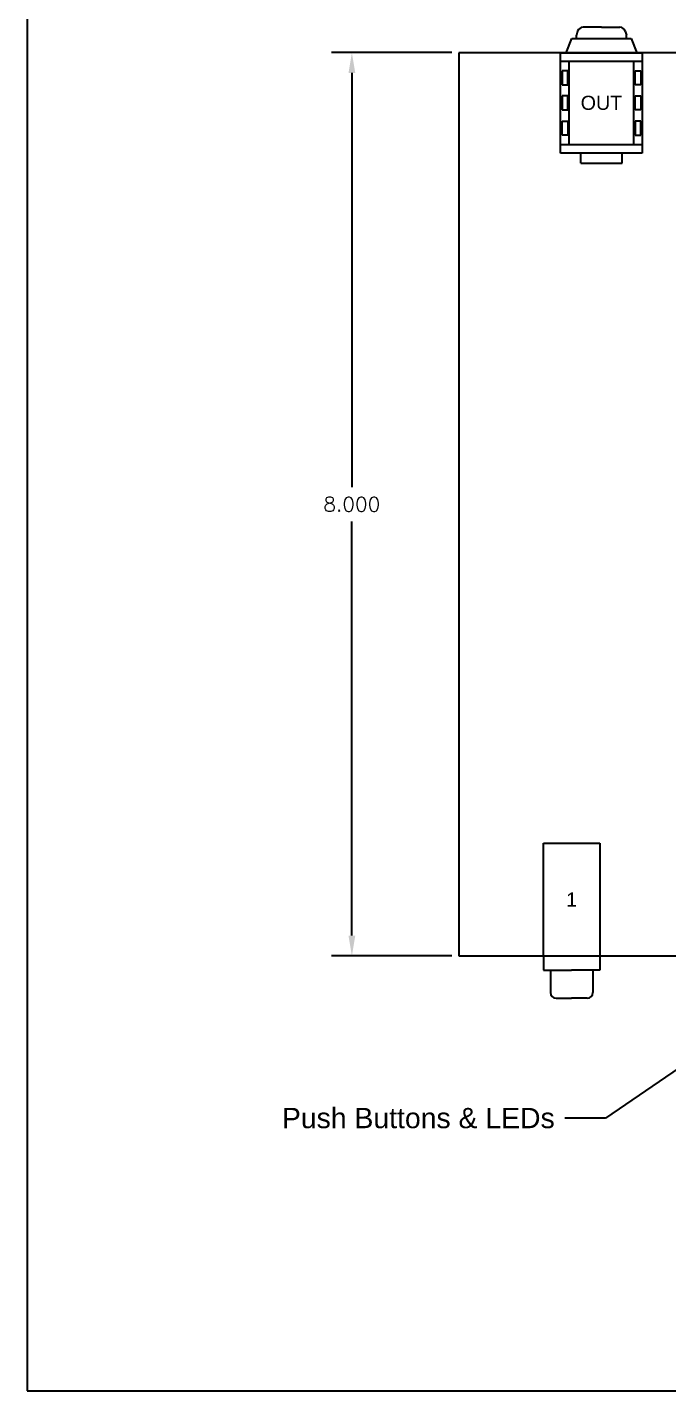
# Model space of a CAD drawing. Header units: centimetres. Extents: x 3.3 to 32.6, y -5.1 to 16.9.
# Drawn here: x 3.33 to 9, y -5.07 to 7.01 of the extents above; entities that cross this region are included whole.
import ezdxf
from ezdxf import colors
from ezdxf.entities.mleader import LeaderData, LeaderLine
from ezdxf.enums import TextEntityAlignment as Align
from ezdxf.math import Vec2, Vec3

# ---------------------------------------------------------------- set-up
doc = ezdxf.new("R2010")
doc.units = ezdxf.units.CM
doc.header["$MEASUREMENT"] = 0
for name, color, linetype in [('Board', 9, 'Continuous'), ('Components', 3, 'Continuous'), ('Texte', 6, 'Continuous')]:
    doc.layers.add(name, color=color, linetype=linetype)
doc.styles.add('ROMANS', font='romans.shx', dxfattribs={"width": 1.05, "height": 0.125})
doc.styles.get("Standard").update_dxf_attribs({"font": 'arial.ttf'})
doc.dimstyles.new('STANDARD$0', dxfattribs={"dimtxt": 0.25, "dimasz": 0.18, "dimexe": 0.18, "dimexo": 0.0625, "dimgap": 0.09, "dimtad": 0, "dimtih": 1, "dimtoh": 1, "dimdec": 3, "dimzin": 0, "dimdsep": 46, "dimtxsty": 'ROMANS', "dimcen": 0.09, "dimadec": 0, "dimazin": 0, "dimtfac": 1, "dimtdec": 3, "dimtofl": 0, "dimtmove": 2, "dimatfit": 3, "dimfxl": 1, "dimtolj": 1, "dimtzin": 0, "dimarcsym": 0})

# ---------------------------------------------------------------- blocks, each defined once
blk = doc.blocks.new('Cartouche 10x20')
for p, q in [((0, 15), (0, 0)), ((0, 0), (20, 0))]:
    blk.add_line(p, q)
for tag, p, height in [('NAME', (15.6, 1.45), 0.25), ('OWNER', (11.55, 0.7), 0.125), ('DESCRIP1', (15, 0.65), 0.125), ('DATE', (11.55, 0.2), 0.125), ('DESCRIP2', (15, 0.15), 0.125)]:
    blk.add_attdef(tag, p, '', height=height)
blk.add_attdef('NO', text='', height=0.375).set_placement((19.4, 0.5), align=Align.MIDDLE_CENTER)
blk = doc.blocks.new('*D48')
at = {"layer": 'Defpoints', "color": 0, "ltscale": 3, "transparency": 16777216}
for p in [(7.151, 6.781), (6.203, -1.219), (7.151, -1.219)]:
    blk.add_point(p, dxfattribs=at)
at = {"layer": 'Texte', "color": 0, "lineweight": -2, "ltscale": 3, "transparency": 16777216}
for p, q in [((7.088, 6.781), (6.023, 6.781)), ((6.203, 6.601), (6.203, 2.933)), ((6.203, -1.039), (6.203, 2.628)), ((7.088, -1.219), (6.023, -1.219))]:
    blk.add_line(p, q, dxfattribs=at)
at = {"layer": 'Texte', "color": 0, "ltscale": 3, "transparency": 16777216}
for points in [[(6.173, 6.601), (6.233, 6.601), (6.203, 6.781)], [(6.173, -1.039), (6.233, -1.039), (6.203, -1.219)]]:
    blk.add_solid(points, dxfattribs=at)
at = {"layer": 'Texte', "color": 0, "ltscale": 3, "transparency": 16777216, "insert": (6.203, 2.781), "char_height": 0.125, "attachment_point": 5, "style": 'ROMANS'}
blk.add_mtext('\\A1;8.000', dxfattribs=at)

msp = doc.modelspace()

# ---------------------------------------------------------------- linework, layer by layer
at = {"layer": 'Board', "ltscale": 3}
for p, q in [((7.15063, 6.78072), (7.15063, -1.21928)), ((23.15063, 6.78072), (7.15063, 6.78072)), ((7.15063, -1.21928), (23.15063, -1.21928))]:
    msp.add_line(p, q, dxfattribs=at)
at = {"layer": 'Components'}
for p, q in [((8.41487, 7.00572), (8.25136, 7.00572)), ((8.41487, 7.00572), (8.57837, 7.00572)), ((8.10237, 6.78072), (8.15237, 6.90572)), ((8.15237, 6.90572), (8.67737, 6.90572)), ((8.20374, 6.97096), (8.19287, 6.93697)), ((8.19287, 6.90572), (8.19287, 6.93697)), ((8.62599, 6.97096), (8.63687, 6.93697)), ((8.63687, 6.90572), (8.63687, 6.93697)), ((8.67737, 6.90572), (8.72737, 6.78072)), ((8.05287, 5.89072), (8.05287, 6.78072)), ((8.05287, 6.78072), (8.77687, 6.78072)), ((8.77687, 6.78072), (8.77687, 5.89072)), ((8.05287, 6.70472), (8.77687, 6.70472)), ((8.12887, 5.96672), (8.12887, 6.70472)), ((8.70087, 5.96672), (8.70087, 6.70472)), ((8.05287, 5.89072), (8.05287, 5.96672)), ((8.05287, 5.96672), (8.77687, 5.96672)), ((8.77687, 5.89072), (8.05287, 5.89072)), ((8.23187, 5.80072), (8.23187, 5.89072)), ((8.23187, 5.80072), (8.59787, 5.80072)), ((8.59787, 5.80072), (8.59787, 5.89072))]:
    msp.add_line(p, q, dxfattribs=at)
at = {"layer": 'Components', "ltscale": 3}
for p, q in [((8.11587, 6.62127), (8.06587, 6.62127)), ((8.06587, 6.62127), (8.06587, 6.49627)), ((8.11587, 6.49627), (8.11587, 6.62127)), ((8.71387, 6.62127), (8.76387, 6.62127)), ((8.71387, 6.49627), (8.71387, 6.62127)), ((8.76387, 6.62127), (8.76387, 6.49627)), ((8.06587, 6.49627), (8.11587, 6.49627)), ((8.76387, 6.49627), (8.71387, 6.49627)), ((8.11587, 6.39822), (8.06587, 6.39822)), ((8.06587, 6.39822), (8.06587, 6.27322)), ((8.11587, 6.27322), (8.11587, 6.39822)), ((8.71387, 6.39822), (8.76387, 6.39822)), ((8.71387, 6.27322), (8.71387, 6.39822)), ((8.76387, 6.39822), (8.76387, 6.27322)), ((8.06587, 6.27322), (8.11587, 6.27322)), ((8.06587, 6.05017), (8.06587, 6.17517)), ((8.06587, 6.17517), (8.11587, 6.17517)), ((8.11587, 6.17517), (8.11587, 6.05017)), ((8.76387, 6.27322), (8.71387, 6.27322)), ((8.76387, 6.17517), (8.71387, 6.17517)), ((8.71387, 6.17517), (8.71387, 6.05017)), ((8.76387, 6.05017), (8.76387, 6.17517)), ((8.11587, 6.05017), (8.06587, 6.05017)), ((8.71387, 6.05017), (8.76387, 6.05017)), ((7.90063, -1.21928), (7.90063, -0.21928)), ((7.90063, -0.21928), (8.40063, -0.21928)), ((8.40063, -0.21928), (8.40063, -1.21928)), ((7.90063, -1.21928), (7.90063, -1.34428)), ((8.40063, -1.21928), (8.40063, -1.34428)), ((7.90063, -1.34428), (8.15063, -1.34428)), ((7.96313, -1.34428), (7.96313, -1.54428)), ((8.40063, -1.34428), (8.15063, -1.34428)), ((8.33813, -1.34428), (8.33813, -1.54428)), ((8.01313, -1.59428), (8.15063, -1.59428)), ((8.28813, -1.59428), (8.15063, -1.59428))]:
    msp.add_line(p, q, dxfattribs=at)
at = {"layer": 'Components'}
for centre, start, end in [((8.25136, 6.95572), 90, 162.255328), ((8.57837, 6.95572), 17.744672, 90)]:
    msp.add_arc(centre, 0.05, start, end, dxfattribs=at)
at = {"layer": 'Components', "ltscale": 3}
for centre, start, end in [((8.01313, -1.54428), 180, 270), ((8.28813, -1.54428), 270, 0)]:
    msp.add_arc(centre, 0.05, start, end, dxfattribs=at)

# ---------------------------------------------------------------- block references
at = {"xscale": 1.465198066992323, "yscale": 1.465198066992323, "zscale": 1.465198066992323}
msp.add_blockref('Cartouche 10x20', (3.32609, -5.06986), dxfattribs=at)

# ---------------------------------------------------------------- texts
at = {"layer": 'Components', "ltscale": 3, "char_height": 0.125, "attachment_point": 5}
for s, width, insert in [('OUT', 0.572, (8.41487, 6.33572)), ('1', 0.5, (8.15063, -0.71928))]:
    msp.add_mtext_dynamic_manual_height_columns(s, width=width, gutter_width=0.87078, heights=[0], dxfattribs=dict(at, insert=insert))

# ---------------------------------------------------------------- dimensions: what is measured, and where the dimension line sits
at = {"layer": 'Texte', "ltscale": 3}
dim = msp.add_linear_dim(base=(6.20315, -1.21928), p1=(7.15063, 6.78072), p2=(7.15063, -1.21928), angle=90, dimstyle='STANDARD$0', dxfattribs=at)
dim.commit()
dim.dimension.update_dxf_attribs({"geometry": '*D48', "text_midpoint": (6.20315, 2.78072), "dimtype": 160})

# ---------------------------------------------------------------- leaders
ml = msp.add_multileader_mtext('Standard', dxfattribs=at)
ml.set_content('Push Buttons & LEDs', color=256)
ml.set_leader_properties()
ml.build(insert=Vec2(0, 0))
ml.multileader.update_dxf_attribs({"dogleg_length": 0.36, "arrow_head_size": 0.18})
ctx = ml.context
ctx.base_point, ctx.char_height, ctx.arrow_head_size, ctx.landing_gap_size, ctx.plane_origin = Vec3(5.52178, -2.6568), 0.18, 0.18, 0.09, Vec3(9.61614, -1.6499)
ctx.text_align_type = 2
notes = []
notes.append((ctx, [(0, (1, 1, 0), (8.45077, -2.6568), (-1, 0), 0.36, [(0, [(9.61614, -1.85965)], 0, [])])]))
ctx.mtext.insert, ctx.mtext.alignment, ctx.mtext.flow_direction = Vec3(8.00077, -2.56472), 3, 5
for ctx, leaders in notes:
    for number, flags, end, landing, length, lines in leaders:
        leader = LeaderData()
        leader.index, (leader.has_last_leader_line, leader.has_dogleg_vector, leader.attachment_direction) = number, flags
        leader.last_leader_point, leader.dogleg_vector, leader.dogleg_length = Vec3(end), Vec3(landing), length
        for number, points, colour, breaks in lines:
            line = LeaderLine()
            line.index, line.vertices, line.color, line.breaks = number, Vec3.list(points), colors.encode_raw_color(colour), breaks
            leader.lines.append(line)
        ctx.leaders.append(leader)

doc.saveas('drawing.dxf')
